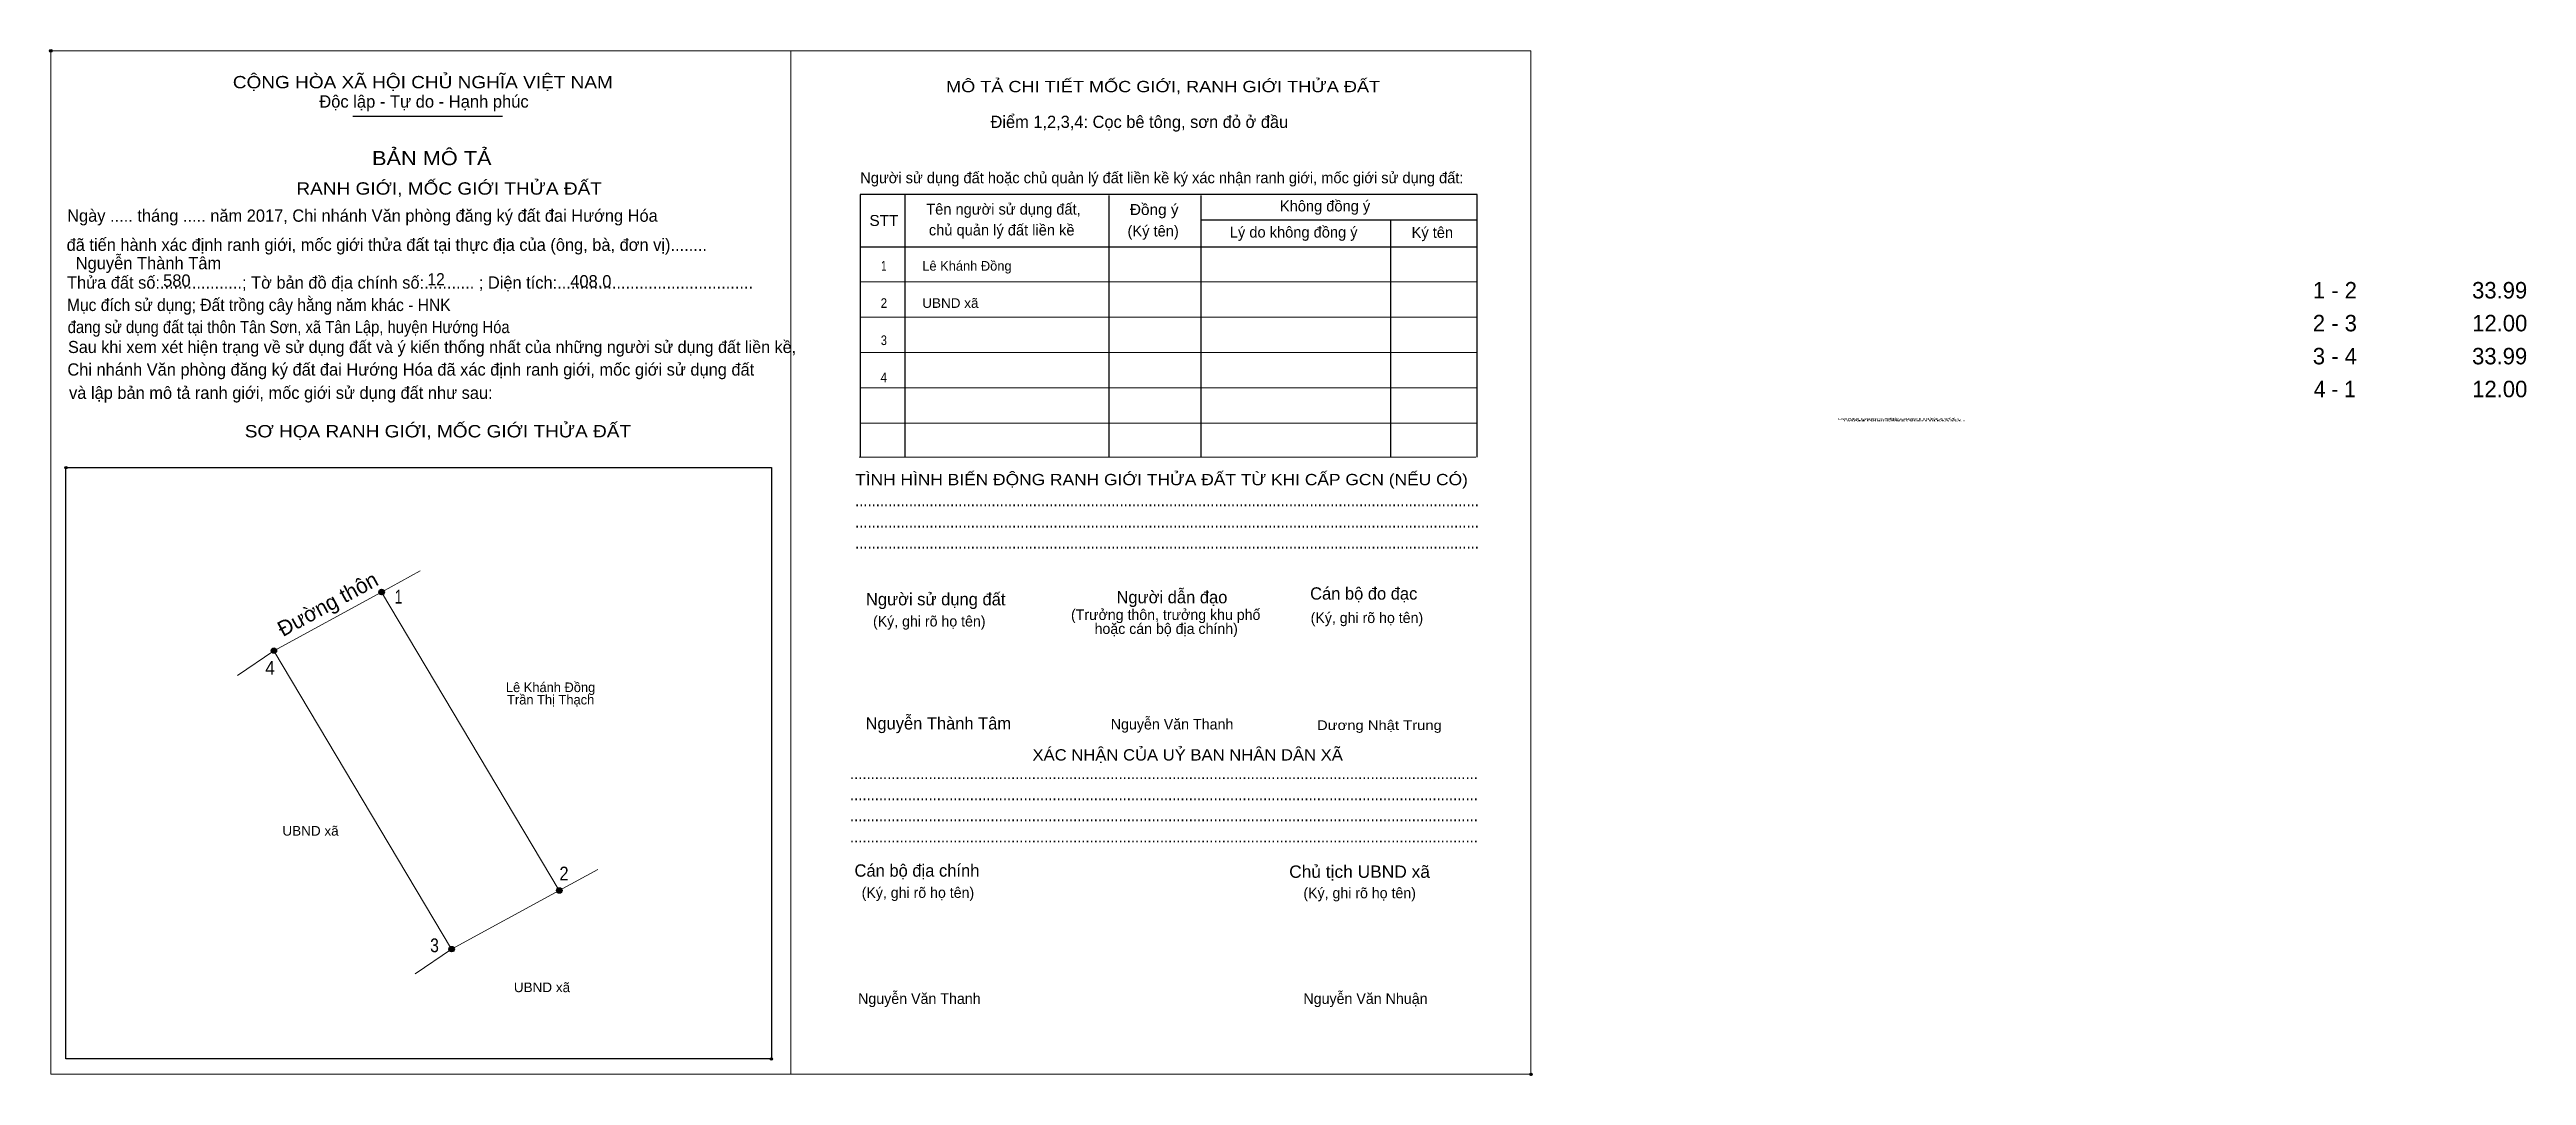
# Model space of a CAD drawing. Header units: metres. Extents: x 548159 to 548401, y 1837734 to 1837834.
import ezdxf
from ezdxf.enums import TextEntityAlignment as Align

# ---------------------------------------------------------------- set-up
doc = ezdxf.new("R2010")
doc.units = ezdxf.units.M
doc.header["$LTSCALE"] = 0.47
doc.header["$PDMODE"] = 32
doc.header["$PDSIZE"] = 0.235
for name, color, linetype, lineweight in [('1', 7, 'Continuous', 25), ('10', 7, 'Continuous', 13), ('11', 7, 'Continuous', 25), ('2', 7, 'Continuous', 13), ('27', 7, 'Continuous', 13)]:
    doc.layers.add(name, color=color, linetype=linetype, lineweight=lineweight)
for name, color, linetype in [('36', 7, 'Continuous'), ('52', 7, 'Continuous'), ('6', 7, 'Continuous'), ('60', 7, 'Continuous'), ('9', 7, 'Continuous')]:
    doc.layers.add(name, color=color, linetype=linetype)

msp = doc.modelspace()

# ---------------------------------------------------------------- hatches: boundary and pattern name
at = {"layer": '11'}
for points in [[(548191.5488, 1837781, 1), (548191.0112, 1837781, 1)], [(548191.5488, 1837781, 1), (548191.0112, 1837781, 1)], [(548181.0088, 1837775.26, 1), (548180.4712, 1837775.26, 1)], [(548208.9388, 1837751.79, 1), (548208.4012, 1837751.79, 1)], [(548198.3988, 1837746.05, 1), (548197.8612, 1837746.05, 1)]]:
    msp.add_hatch(color=256, dxfattribs=at).paths.add_polyline_path(points)

# ---------------------------------------------------------------- linework, layer by layer
at = {"layer": '1'}
for p, q in [((548188.47, 1837827.57), (548203.12, 1837827.57)), ((548242.47, 1837819.93), (548242.47, 1837794.2)), ((548262.45, 1837819.82), (548262.45, 1837794.2)), ((548271.46, 1837819.82), (548271.46, 1837794.2)), ((548271.46, 1837817.44), (548298.48, 1837817.44)), ((548290.01, 1837817.44), (548290.01, 1837794.2)), ((548238.13, 1837814.81), (548298.48, 1837814.81))]:
    msp.add_line(p, q, dxfattribs=at)
at = {"layer": '1', "lineweight": 13}
for p, q in [((548238.13, 1837811.36), (548298.48, 1837811.36)), ((548238.13, 1837807.9), (548298.48, 1837807.9)), ((548238.13, 1837804.45), (548298.48, 1837804.45)), ((548238.13, 1837801), (548298.48, 1837801)), ((548238.13, 1837797.54), (548298.48, 1837797.54)), ((548238.02, 1837794.2), (548298.37, 1837794.2))]:
    msp.add_line(p, q, dxfattribs=at)
at = {"layer": '1'}
msp.add_lwpolyline([(548298.48, 1837794.2), (548298.48, 1837819.93), (548238.13, 1837819.93), (548238.13, 1837794.2)], dxfattribs=at)
msp.add_lwpolyline([(548160.39, 1837793.18), (548229.43, 1837793.18), (548229.43, 1837735.3), (548160.39, 1837735.3)], close=True, dxfattribs=at)
for p in [(548158.9, 1837833.99), (548158.91, 1837833.98), (548160.39, 1837793.18), (548229.43, 1837735.3), (548303.76, 1837733.8), (548303.77, 1837733.8)]:
    msp.add_point(p, dxfattribs=at)
at = {"layer": '10'}
msp.add_line((548180.74, 1837775.26), (548191.28, 1837781), dxfattribs=at)
msp.add_lwpolyline([(548191.28, 1837781), (548208.67, 1837751.79), (548198.13, 1837746.05), (548180.74, 1837775.26)], close=True, dxfattribs=at)
at = {"layer": '11'}
for centre in [(548191.28, 1837781), (548191.28, 1837781), (548180.74, 1837775.26), (548208.67, 1837751.79), (548198.13, 1837746.05)]:
    msp.add_circle(centre, 0.2688, dxfattribs=at)
at = {"layer": '2'}
for points in [[(548158.91, 1837833.98), (548231.33, 1837833.98), (548231.33, 1837733.8), (548158.91, 1837733.8)], [(548231.33, 1837833.98), (548303.76, 1837833.98), (548303.76, 1837733.8), (548231.33, 1837733.8)], [(548231.33, 1837833.98), (548303.76, 1837833.98), (548303.76, 1837733.8), (548231.33, 1837733.8)]]:
    msp.add_lwpolyline(points, close=True, dxfattribs=at)
at = {"layer": '27'}
for p, q in [((548191.28, 1837781), (548195.05, 1837783.07)), ((548180.74, 1837775.26), (548177.17, 1837772.85)), ((548208.67, 1837751.79), (548212.44, 1837753.86)), ((548198.13, 1837746.05), (548194.56, 1837743.64))]:
    msp.add_line(p, q, dxfattribs=at)

# ---------------------------------------------------------------- texts
at = {"layer": '1'}
for s, height, width, p in [('CỘNG HÒA XÃ HỘI CHỦ NGHĨA VIỆT NAM', 1.209, 1.15, (548176.72, 1837830.31)), ('RANH GIỚI, MỐC GIỚI THỬA ĐẤT', 1.21, 1.15, (548182.94, 1837819.9)), ('STT', 1.071, 1.05, (548239.02, 1837816.84)), ('Đồng ý', 1.071, 1.05, (548264.51, 1837817.91)), ('Mục đích sử dụng; Đất trồng cây hằng năm khác - HNK', 1.2, 0.95, (548160.49, 1837808.51)), ('đang sử dụng đất tại thôn Tân Sơn, xã Tân Lập, huyện Hướng Hóa', 1.2, 0.9, (548160.56, 1837806.35)), ('RANH GIỚI, MỐC GIỚI THỬA ĐẤT', 0.1514, 3.55, (548333.77, 1837797.86)), ('RANH GIỚI, MỐC GIỚI THỬA ĐẤT', 0.1514, 3.55, (548334.21, 1837797.86)), ('SƠ HỌA RANH GIỚI, MỐC GIỚI THỬA ĐẤT', 1.21, 1.15, (548177.89, 1837796.14)), ('RANH GIỚI, MỐC GIỚI THỬA ĐẤT', 0.1514, 3.55, (548334.36, 1837797.7)), ('RANH GIỚI, MỐC GIỚI THỬA ĐẤT', 0.1514, 3.55, (548334.8, 1837797.7)), ('TÌNH HÌNH BIẾN ĐỘNG RANH GIỚI THỬA ĐẤT TỪ KHI CẤP GCN (NẾU CÓ)', 1.105, 1.15, (548237.62, 1837791.46)), ('.......................................................................................................................................................', 1.209, 0.9, (548237.62, 1837789.39)), ('.......................................................................................................................................................', 1.209, 0.9, (548237.62, 1837787.32)), ('.......................................................................................................................................................', 1.209, 0.9, (548237.62, 1837785.25)), ('Dương Nhật Trung', 0.9409, 1.15, (548282.82, 1837767.5)), ('........................................................................................................................................................', 1.209, 0.9, (548237.12, 1837762.69)), ('........................................................................................................................................................', 1.209, 0.9, (548237.12, 1837760.62)), ('........................................................................................................................................................', 1.209, 0.9, (548237.12, 1837758.56)), ('........................................................................................................................................................', 1.209, 0.9, (548237.12, 1837756.49)), ('Chủ tịch UBND xã', 1.209, 1.05, (548280.1, 1837753.03))]:
    msp.add_text(s, height=height, dxfattribs=dict(at, width=width)).set_placement(p)
for s, height, p in [('Độc lập - Tự do - Hạnh phúc', 1.209, (548185.18, 1837828.42)), ('Điểm 1,2,3,4: Cọc bê tông, sơn đỏ ở đầu', 1.2, (548250.87, 1837826.43)), ('Người sử dụng đất hoặc chủ quản lý đất liền kề ký xác nhận ranh giới, mốc giới sử dụng đất:', 1.071, (548238.12, 1837821.02)), ('Ngày ..... tháng ..... năm 2017, Chi nhánh Văn phòng đăng ký đất đai Hướng Hóa', 1.2, (548160.51, 1837817.25)), ('Tên người sử dụng đất,', 1.071, (548244.58, 1837817.95)), ('Không đồng ý', 1.071, (548279.19, 1837818.26)), (' đã tiến hành xác định ranh giới, mốc giới thửa đất tại thực địa của (ông, bà, đơn vị)........', 1.2, (548160.01, 1837814.4)), ('chủ quản lý đất liền kề', 1.071, (548244.84, 1837815.91)), ('(Ký tên)', 1.071, (548264.28, 1837815.81)), ('Lý do không đồng ý', 1.071, (548274.29, 1837815.7)), ('Ký tên', 1.071, (548292.08, 1837815.67)), ('Thửa đất số:..................; Tờ bản đồ địa chính số:........... ; Diện tích:...........................................', 1.2, (548160.49, 1837810.7)), ('Sau khi xem xét hiện trạng về sử dụng đất và ý kiến thống nhất của những người sử dụng đất liền kề,', 1.182, (548160.59, 1837804.4)), ('Chi nhánh Văn phòng đăng ký đất đai Hướng Hóa đã xác định ranh giới, mốc giới sử dụng đất', 1.2, (548160.53, 1837802.19)), (' và lập bản mô tả ranh giới, mốc giới sử dụng đất như sau:', 1.2, (548160.25, 1837799.91)), ('Người sử dụng đất', 1.209, (548238.68, 1837779.7)), ('Người dẫn đạo', 1.208, (548263.2, 1837779.9)), ('Cán bộ đo đạc', 1.206, (548282.15, 1837780.26)), ('(Ký, ghi rõ họ tên)', 1.036, (548239.37, 1837777.63)), ('(Ký, ghi rõ họ tên)', 1.036, (548282.2, 1837777.97)), ('Nguyễn Văn Thanh', 1.041, (548262.64, 1837767.55)), ('Cán bộ địa chính', 1.209, (548237.56, 1837753.14)), ('(Ký, ghi rõ họ tên)', 1.036, (548238.26, 1837751.07)), ('(Ký, ghi rõ họ tên)', 1.036, (548281.49, 1837751.03)), ('Nguyễn Văn Thanh', 1.041, (548237.91, 1837740.69)), ('Nguyễn Văn Nhuận', 1.041, (548281.49, 1837740.69))]:
    msp.add_text(s, height=height, dxfattribs=at).set_placement(p)
for s, height, width, p in [('MÔ TẢ CHI TIẾT MỐC GIỚI, RANH GIỚI THỬA ĐẤT', 1.105, 1.2, (548267.76, 1837829.93)), ('BẢN MÔ TẢ', 1.382, 1.15, (548196.19, 1837822.79)), ('XÁC NHẬN CỦA UỶ BAN NHÂN DÂN XÃ', 1.106, 1.1, (548270.165, 1837764.51))]:
    msp.add_text(s, height=height, dxfattribs=dict(at, width=width)).set_placement(p, align=Align.CENTER)
for s, p in [('(Trưởng thôn, trưởng khu phố', (548268.015, 1837778.27)), ('hoặc cán bộ địa chính)', (548268.065, 1837776.9))]:
    msp.add_text(s, height=1.036, dxfattribs=at).set_placement(p, align=Align.CENTER)
at = {"layer": '10'}
msp.add_text('Đường thôn', height=1.5, rotation=28.572, dxfattribs=at).set_placement((548181.62, 1837776.59))
at = {"layer": '36'}
for s, p in [('Lê Khánh Đồng', (548207.815, 1837771.21)), ('Trần Thị Thạch', (548207.825, 1837770))]:
    msp.add_text(s, height=0.9409, dxfattribs=at).set_placement(p, align=Align.CENTER)
at = {"layer": '36', "width": 1.05}
for p in [(548184.325, 1837757.16), (548206.975, 1837741.84)]:
    msp.add_text('UBND xã', height=0.9409, dxfattribs=at).set_placement(p, align=Align.CENTER)
at = {"layer": '52'}
for s, p in [('1 - 2', (548382.435, 1837809.74)), ('33.99', (548398.56, 1837809.74)), ('2 - 3', (548382.435, 1837806.52)), ('12.00', (548398.57, 1837806.52)), ('3 - 4', (548382.435, 1837803.29)), ('33.99', (548398.56, 1837803.29)), ('12.00', (548398.57, 1837800.07))]:
    msp.add_text(s, height=1.613, dxfattribs=at).set_placement(p, align=Align.CENTER)
at = {"layer": '52', "width": 0.95}
msp.add_text('4 - 1', height=1.613, dxfattribs=at).set_placement((548382.43, 1837800.07), align=Align.CENTER)
at = {"layer": '6'}
for s, p in [('Nguyễn Thành Tâm', (548161.34, 1837812.6)), ('580', (548169.9, 1837810.89)), ('408.0', (548209.74, 1837810.82)), ('Nguyễn Thành Tâm', (548238.64, 1837767.55))]:
    msp.add_text(s, height=1.205, dxfattribs=at).set_placement(p)
at = {"layer": '6', "width": 0.95}
msp.add_text('12', height=1.205, dxfattribs=at).set_placement((548195.76, 1837811.01))
at = {"layer": '60'}
for s, width, p in [('1', 0.75, (548240.425, 1837812.46)), ('2', 0.9, (548240.435, 1837808.82)), ('3', 0.85, (548240.435, 1837805.18)), ('4', 0.9, (548240.425, 1837801.54))]:
    msp.add_text(s, height=0.9409, dxfattribs=dict(at, width=width)).set_placement(p, align=Align.CENTER)
msp.add_text('Lê Khánh Đồng', height=0.9409, dxfattribs=at).set_placement((548244.19, 1837812.46))
at = {"layer": '60', "width": 1.05}
msp.add_text('UBND xã', height=0.9409, dxfattribs=at).set_placement((548244.19, 1837808.82))
at = {"layer": '9'}
for s, width, p in [('1', 0.75, (548192.94, 1837779.88)), ('4', 0.95, (548180.37, 1837772.91)), ('2', 0.9, (548209.13, 1837752.78)), ('3', 0.85, (548196.46, 1837745.75))]:
    msp.add_text(s, height=1.344, dxfattribs=dict(at, width=width)).set_placement(p, align=Align.CENTER)

doc.saveas('drawing.dxf')
